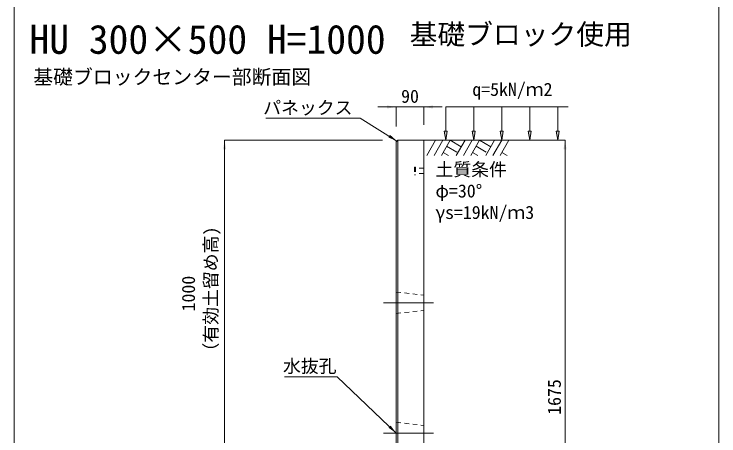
# Model space of a CAD drawing. Units: millimetres at full size. Extents: x 187207 to 255567, y 882048 to 905686.
# Drawn here: x 212197 to 214497, y 894251 to 895627 of the extents above; entities that cross this region are included whole.
import ezdxf
from ezdxf.enums import TextEntityAlignment as Align

# ---------------------------------------------------------------- set-up
doc = ezdxf.new("R2010")
doc.units = ezdxf.units.MM
doc.header["$LTSCALE"] = 20
doc.linetypes.add('USER1', pattern=[28.575, 19.05, -3.175, 3.175, -3.175])
doc.linetypes.add('USER2', pattern=[1.35, 0.75, -0.6])
for name, color, linetype, lineweight in [('0_2', 7, 'Continuous', 20), ('パネックス', 2, 'Continuous', 13), ('図枠', 5, 'Continuous', 13), ('寸法線', 7, 'Continuous', 13), ('引出線', 4, 'Continuous', 13), ('ｲﾝｻｰﾄ', 3, 'USER2', 9), ('ﾊｯﾁﾝｸﾞ', 7, 'Continuous', 5)]:
    doc.layers.add(name, color=color, linetype=linetype, lineweight=lineweight)
doc.layers.add('文字', color=7, linetype='Continuous')
doc.styles.add('ＭＳ ゴシック', font='')
doc.styles.get('ＭＳ ゴシック').set_extended_font_data('MS Gothic')

# ---------------------------------------------------------------- blocks, each defined once
blk = doc.blocks.new('filled_arrow')
at = {"color": 0, "linetype": 'Continuous', "lineweight": -2}
blk.add_solid([(7.5, 1.25), (0, 0), (7.5, -1.25)], dxfattribs=at)

msp = doc.modelspace()

# ---------------------------------------------------------------- hatches: boundary and pattern name
at = {"layer": '寸法線'}
for points in [[(213610.79, 895245.37), (213605.79, 895215.37), (213600.79, 895245.37)], [(213702.2, 895245.37), (213697.2, 895215.37), (213692.2, 895245.37)], [(213793.61, 895245.37), (213788.61, 895215.37), (213783.61, 895245.37)], [(213885.03, 895245.37), (213880.03, 895215.37), (213875.03, 895245.37)], [(213976.44, 895245.37), (213971.44, 895215.37), (213966.44, 895245.37)]]:
    msp.add_hatch(color=256, dxfattribs=at).paths.add_polyline_path(points)

# ---------------------------------------------------------------- linework, layer by layer
at = {"layer": '0_2'}
msp.add_line((213514.37, 895215.37), (213914.37, 895215.37), dxfattribs=at)
at = {"layer": 'パネックス'}
for p, q in [((213449.37, 895215.37), (213444.37, 895210.37)), ((213444.37, 894215.37), (213444.37, 895210.37)), ((213449.37, 895215.37), (213534.37, 895215.37)), ((213534.37, 895215.37), (213534.37, 893540.37))]:
    msp.add_line(p, q, dxfattribs=at)
at = {"layer": 'パネックス', "lineweight": 5}
msp.add_line((213449.37, 895215.37), (213449.37, 894215.37), dxfattribs=at)
at = {"layer": 'パネックス', "linetype": 'USER2', "lineweight": 9}
for p, q in [((213444.37, 894720.37), (213534.37, 894710.37)), ((213444.37, 894650.37), (213534.37, 894660.37)), ((213444.37, 894295.37), (213534.37, 894285.37))]:
    msp.add_line(p, q, dxfattribs=at)
at = {"layer": '図枠'}
for p, q in [((212197.37, 904948.33), (212197.37, 882048.33)), ((214497.37, 904948.33), (214497.37, 882048.33))]:
    msp.add_line(p, q, dxfattribs=at)
at = {"layer": '寸法線'}
for p, q in [((213384.37, 895323.92), (213594.37, 895323.92)), ((213444.37, 895260.37), (213444.37, 895323.92)), ((213534.37, 895265.37), (213534.37, 895323.92)), ((212884.37, 894215.37), (212884.37, 895215.37)), ((213399.37, 895215.37), (212884.37, 895215.37)), ((213584.37, 895215.37), (213995.22, 895215.37)), ((213995.22, 893540.37), (213995.22, 895215.37))]:
    msp.add_line(p, q, dxfattribs=at)
at = {"layer": '寸法線', "lineweight": 9}
for p, q in [((214005.79, 895323.92), (213605.79, 895323.92)), ((213605.79, 895245.37), (213605.79, 895323.92)), ((213697.2, 895245.37), (213697.2, 895323.92)), ((213788.61, 895245.37), (213788.61, 895323.92)), ((213880.03, 895245.37), (213880.03, 895323.92)), ((213971.44, 895245.37), (213971.44, 895323.92))]:
    msp.add_line(p, q, dxfattribs=at)
at = {"layer": '寸法線', "linetype": 'USER1', "lineweight": 9}
for p, q in [((213402.52, 894685.37), (213566.23, 894685.37)), ((213402.52, 894260.37), (213566.23, 894260.37))]:
    msp.add_line(p, q, dxfattribs=at)
at = {"layer": '寸法線', "lineweight": 9}
for points in [[(213610.79, 895245.37), (213605.79, 895215.37), (213600.79, 895245.37)], [(213702.2, 895245.37), (213697.2, 895215.37), (213692.2, 895245.37)], [(213793.61, 895245.37), (213788.61, 895215.37), (213783.61, 895245.37)], [(213885.03, 895245.37), (213880.03, 895215.37), (213875.03, 895245.37)], [(213976.44, 895245.37), (213971.44, 895215.37), (213966.44, 895245.37)]]:
    msp.add_lwpolyline(points, close=True, dxfattribs=at)
at = {"layer": '引出線'}
for points in [[(213446.87, 895212.87), (213326.66, 895287.87), (213018.41, 895287.87)], [(213444.37, 894260.37), (213251.91, 894443.82), (213080.17, 894443.82)]]:
    msp.add_lwpolyline(points, dxfattribs=at)
at = {"layer": 'ｲﾝｻｰﾄ'}
for p, q in [((213507.37, 895127.87), (213504.37, 895127.87)), ((213504.37, 895127.87), (213504.37, 895102.87)), ((213507.37, 895127.87), (213507.37, 895102.87)), ((213534.37, 895123.87), (213507.37, 895123.87)), ((213534.37, 895123.87), (213534.37, 895106.87)), ((213507.37, 895102.87), (213504.37, 895102.87)), ((213534.37, 895106.87), (213507.37, 895106.87))]:
    msp.add_line(p, q, dxfattribs=at)
at = {"layer": 'ﾊｯﾁﾝｸﾞ', "lineweight": 9}
for p, q in [((213573.02, 895215.36), (213544.37, 895165.74)), ((213596.64, 895215.36), (213567.99, 895165.74)), ((213620.27, 895215.36), (213591.62, 895165.74)), ((213620.27, 895215.36), (213656.83, 895194.25)), ((213669.02, 895215.36), (213640.37, 895165.74)), ((213692.64, 895215.36), (213663.99, 895165.74)), ((213716.27, 895215.36), (213687.62, 895165.74)), ((213716.27, 895215.36), (213752.83, 895194.25)), ((213765.02, 895215.36), (213736.37, 895165.74)), ((213788.64, 895215.36), (213759.99, 895165.74)), ((213812.26, 895215.36), (213783.62, 895165.74)), ((213608.84, 895195.58), (213642.26, 895176.29)), ((213704.84, 895195.58), (213738.26, 895176.29)), ((213597.42, 895175.79), (213614.84, 895165.74)), ((213693.42, 895175.79), (213710.84, 895165.74)), ((213789.42, 895175.79), (213806.83, 895165.74))]:
    msp.add_line(p, q, dxfattribs=at)

# ---------------------------------------------------------------- block references
at = {"layer": '寸法線', "xscale": 4, "yscale": 4}
for p, rotation in [((213444.37, 895323.92), 180), ((212884.37, 895215.37), 270), ((213995.22, 895215.37), 270)]:
    msp.add_blockref('filled_arrow', p, dxfattribs=dict(at, rotation=rotation))
msp.add_blockref('filled_arrow', (213534.37, 895323.92), dxfattribs=at)
at = {"layer": '引出線', "xscale": 4, "yscale": 4}
for p, rotation in [((213446.87, 895212.87), 148), ((213444.37, 894260.37), 136.4)]:
    msp.add_blockref('filled_arrow', p, dxfattribs=dict(at, rotation=rotation))

# ---------------------------------------------------------------- texts
at = {"layer": '0_2', "style": 'ＭＳ ゴシック'}
msp.add_text('基礎ブロックセンター部断面図', height=47.47, dxfattribs=at).set_placement((212260.14, 895383.91), align=Align.BOTTOM_LEFT)
at = {"layer": '寸法線', "style": 'ＭＳ ゴシック'}
msp.add_text('90', height=42.72, dxfattribs=at).set_placement((213489.37, 895358.92), align=Align.MIDDLE_CENTER)
for s, p in [('土質条件', (213572.34, 895141.38)), ('φ=30°', (213572.34, 895071.38)), ('γs=19kN/ｍ3', (213572.34, 895001.38))]:
    msp.add_text(s, height=42.72, dxfattribs=at).set_placement(p, align=Align.TOP_LEFT)
for s, p in [('（有効土留め高)', (212873.58, 894496.84)), ('1000', (212800.45, 894657.1))]:
    msp.add_text(s, height=42.72, rotation=90, dxfattribs=at).set_placement(p, align=Align.BOTTOM_LEFT)
msp.add_text('1675', height=42.72, rotation=90, dxfattribs=at).set_placement((213960.22, 894377.87), align=Align.MIDDLE_CENTER)
at = {"layer": '引出線', "style": 'ＭＳ ゴシック'}
for s, p in [('パネックス', (213301.66, 895343.01)), ('水抜孔', (213249.66, 894500.1))]:
    msp.add_text(s, height=42.72, dxfattribs=at).set_placement(p, align=Align.TOP_RIGHT)
at = {"layer": '文字', "style": 'ＭＳ ゴシック'}
msp.add_text('基礎ブロック使用', height=66.46, dxfattribs=at).set_placement((214213.33, 895507.68), align=Align.BOTTOM_RIGHT)
for s, height, p in [('HU 300×500 H=1000', 94.94, (212247.37, 895468.83)), ('q=5kN/ｍ2', 42.72, (213692.67, 895347.19))]:
    msp.add_text(s, height=height, dxfattribs=at).set_placement(p, align=Align.BOTTOM_LEFT)

doc.saveas('drawing.dxf')
